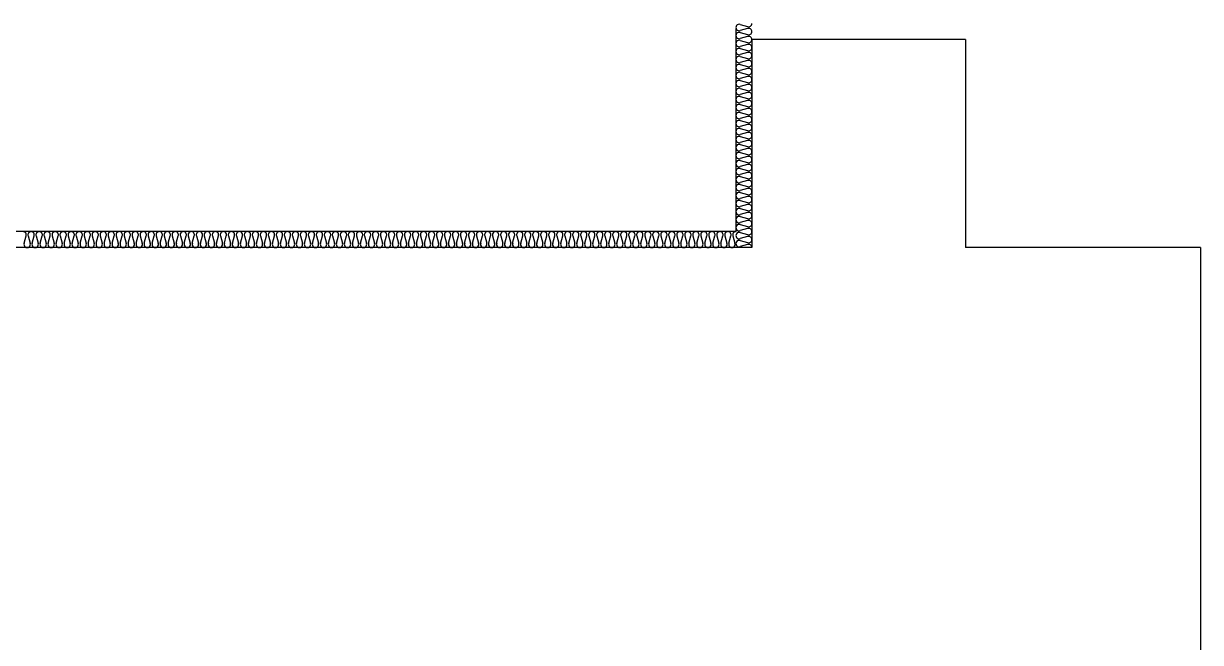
# Model space of a CAD drawing. Header units: millimetres. Extents: x 836 to 24182, y 1037 to 15910.
# Drawn here: x 22516 to 24169, y 10480 to 11350 of the extents above; entities that cross this region are included whole.
import ezdxf

# ---------------------------------------------------------------- set-up
doc = ezdxf.new("R2010")
doc.units = ezdxf.units.MM
doc.layers.add('주동원본-1$0$A_INS', color=8, linetype='Continuous')
doc.layers.add('주동원본-1$0$AS_CON', color=10, linetype='Continuous')

msp = doc.modelspace()

# ---------------------------------------------------------------- linework, layer by layer
at = {"layer": '주동원본-1$0$A_INS', "ltscale": 0.5}
for p, q in [((23516.3, 11342.5), (23516.3, 11057.5)), ((23516.3, 11057.5), (21738.8, 11057.5))]:
    msp.add_line(p, q, dxfattribs=at)
at = {"layer": '주동원본-1$0$A_INS', "ltscale": 0.7}
for p, q in [((23522.4, 11348.6), (23532.7, 11345.8)), ((23532.7, 11343), (23522.4, 11340.2)), ((23522.4, 11337.3), (23532.7, 11334.5)), ((23532.7, 11331.7), (23522.4, 11328.9)), ((23522.4, 11326.1), (23532.7, 11323.3)), ((23532.7, 11320.5), (23522.4, 11317.7)), ((23522.4, 11314.8), (23532.7, 11312)), ((23532.7, 11309.2), (23522.4, 11306.4)), ((23522.4, 11303.6), (23532.7, 11300.8)), ((23532.7, 11298), (23522.4, 11295.2)), ((23522.4, 11292.3), (23532.7, 11289.5)), ((23532.7, 11286.7), (23522.4, 11283.9)), ((23522.4, 11281.1), (23532.7, 11278.3)), ((23532.7, 11275.5), (23522.4, 11272.7)), ((23522.4, 11269.8), (23532.7, 11267)), ((23532.7, 11264.2), (23522.4, 11261.4)), ((23522.4, 11258.6), (23532.7, 11255.8)), ((23532.7, 11253), (23522.4, 11250.2)), ((23522.4, 11247.3), (23532.7, 11244.5)), ((23532.7, 11241.7), (23522.4, 11238.9)), ((23522.4, 11236.1), (23532.7, 11233.3)), ((23532.7, 11230.5), (23522.4, 11227.7)), ((23522.4, 11224.8), (23532.7, 11222)), ((23532.7, 11219.2), (23522.4, 11216.4)), ((23522.4, 11213.6), (23532.7, 11210.8)), ((23532.7, 11208), (23522.4, 11205.2)), ((23522.4, 11202.3), (23532.7, 11199.5)), ((23532.7, 11196.7), (23522.4, 11193.9)), ((23522.4, 11191.1), (23532.7, 11188.3)), ((23532.7, 11185.5), (23522.4, 11182.7)), ((23522.4, 11179.8), (23532.7, 11177)), ((23532.7, 11174.2), (23522.4, 11171.4)), ((23522.4, 11168.6), (23532.7, 11165.8)), ((23532.7, 11163), (23522.4, 11160.2)), ((23522.4, 11157.3), (23532.7, 11154.5)), ((23532.7, 11151.7), (23522.4, 11148.9)), ((23522.4, 11146.1), (23532.7, 11143.3)), ((23532.7, 11140.5), (23522.4, 11137.7)), ((23522.4, 11134.8), (23532.7, 11132)), ((23532.7, 11129.2), (23522.4, 11126.4)), ((23522.4, 11123.6), (23532.7, 11120.8)), ((23532.7, 11118), (23522.4, 11115.2)), ((23522.4, 11112.3), (23532.7, 11109.5)), ((23532.7, 11106.7), (23522.4, 11103.9)), ((23522.4, 11101.1), (23532.7, 11098.3)), ((23532.7, 11095.5), (23522.4, 11092.7)), ((23522.4, 11089.8), (23532.7, 11087)), ((23532.7, 11084.2), (23522.4, 11081.4)), ((23522.4, 11078.6), (23532.7, 11075.8)), ((23532.7, 11073), (23522.4, 11070.2)), ((23522.4, 11067.3), (23532.7, 11064.5)), ((23532.7, 11061.7), (23522.4, 11058.9)), ((22516.5, 11041.1), (22519.3, 11051.4)), ((22522.1, 11051.4), (22524.9, 11041.1)), ((22527.7, 11041.1), (22530.5, 11051.4)), ((22533.4, 11051.4), (22536.2, 11041.1)), ((22539, 11041.1), (22541.8, 11051.4)), ((22544.6, 11051.4), (22547.4, 11041.1)), ((22550.2, 11041.1), (22553, 11051.4)), ((22555.9, 11051.4), (22558.7, 11041.1)), ((22561.5, 11041.1), (22564.3, 11051.4)), ((22567.1, 11051.4), (22569.9, 11041.1)), ((22572.7, 11041.1), (22575.5, 11051.4)), ((22578.4, 11051.4), (22581.2, 11041.1)), ((22584, 11041.1), (22586.8, 11051.4)), ((22589.6, 11051.4), (22592.4, 11041.1)), ((22595.2, 11041.1), (22598, 11051.4)), ((22600.9, 11051.4), (22603.7, 11041.1)), ((22606.5, 11041.1), (22609.3, 11051.4)), ((22612.1, 11051.4), (22614.9, 11041.1)), ((22617.7, 11041.1), (22620.5, 11051.4)), ((22623.4, 11051.4), (22626.2, 11041.1)), ((22629, 11041.1), (22631.8, 11051.4)), ((22634.6, 11051.4), (22637.4, 11041.1)), ((22640.2, 11041.1), (22643, 11051.4)), ((22645.9, 11051.4), (22648.7, 11041.1)), ((22651.5, 11041.1), (22654.3, 11051.4)), ((22657.1, 11051.4), (22659.9, 11041.1)), ((22662.7, 11041.1), (22665.5, 11051.4)), ((22668.4, 11051.4), (22671.2, 11041.1)), ((22674, 11041.1), (22676.8, 11051.4)), ((22679.6, 11051.4), (22682.4, 11041.1)), ((22685.2, 11041.1), (22688, 11051.4)), ((22690.9, 11051.4), (22693.7, 11041.1)), ((22696.5, 11041.1), (22699.3, 11051.4)), ((22702.1, 11051.4), (22704.9, 11041.1)), ((22707.7, 11041.1), (22710.5, 11051.4)), ((22713.4, 11051.4), (22716.2, 11041.1)), ((22719, 11041.1), (22721.8, 11051.4)), ((22724.6, 11051.4), (22727.4, 11041.1)), ((22730.2, 11041.1), (22733, 11051.4)), ((22735.9, 11051.4), (22738.7, 11041.1)), ((22741.5, 11041.1), (22744.3, 11051.4)), ((22747.1, 11051.4), (22749.9, 11041.1)), ((22752.7, 11041.1), (22755.5, 11051.4)), ((22758.4, 11051.4), (22761.2, 11041.1)), ((22764, 11041.1), (22766.8, 11051.4)), ((22769.6, 11051.4), (22772.4, 11041.1)), ((22775.2, 11041.1), (22778, 11051.4)), ((22780.9, 11051.4), (22783.7, 11041.1)), ((22786.5, 11041.1), (22789.3, 11051.4)), ((22792.1, 11051.4), (22794.9, 11041.1)), ((22797.7, 11041.1), (22800.5, 11051.4)), ((22803.4, 11051.4), (22806.2, 11041.1)), ((22809, 11041.1), (22811.8, 11051.4)), ((22814.6, 11051.4), (22817.4, 11041.1)), ((22820.2, 11041.1), (22823, 11051.4)), ((22825.9, 11051.4), (22828.7, 11041.1)), ((22831.5, 11041.1), (22834.3, 11051.4)), ((22837.1, 11051.4), (22839.9, 11041.1)), ((22842.7, 11041.1), (22845.5, 11051.4)), ((22848.4, 11051.4), (22851.2, 11041.1)), ((22854, 11041.1), (22856.8, 11051.4)), ((22859.6, 11051.4), (22862.4, 11041.1)), ((22865.2, 11041.1), (22868, 11051.4)), ((22870.9, 11051.4), (22873.7, 11041.1)), ((22876.5, 11041.1), (22879.3, 11051.4)), ((22882.1, 11051.4), (22884.9, 11041.1)), ((22887.7, 11041.1), (22890.5, 11051.4)), ((22893.4, 11051.4), (22896.2, 11041.1)), ((22899, 11041.1), (22901.8, 11051.4)), ((22904.6, 11051.4), (22907.4, 11041.1)), ((22910.2, 11041.1), (22913, 11051.4)), ((22915.9, 11051.4), (22918.7, 11041.1)), ((22921.5, 11041.1), (22924.3, 11051.4)), ((22927.1, 11051.4), (22929.9, 11041.1)), ((22932.7, 11041.1), (22935.5, 11051.4)), ((22938.4, 11051.4), (22941.2, 11041.1)), ((22944, 11041.1), (22946.8, 11051.4)), ((22949.6, 11051.4), (22952.4, 11041.1)), ((22955.2, 11041.1), (22958, 11051.4)), ((22960.9, 11051.4), (22963.7, 11041.1)), ((22966.5, 11041.1), (22969.3, 11051.4)), ((22972.1, 11051.4), (22974.9, 11041.1)), ((22977.7, 11041.1), (22980.5, 11051.4)), ((22983.4, 11051.4), (22986.2, 11041.1)), ((22989, 11041.1), (22991.8, 11051.4)), ((22994.6, 11051.4), (22997.4, 11041.1)), ((23000.2, 11041.1), (23003, 11051.4)), ((23005.9, 11051.4), (23008.7, 11041.1)), ((23011.5, 11041.1), (23014.3, 11051.4)), ((23017.1, 11051.4), (23019.9, 11041.1)), ((23022.7, 11041.1), (23025.5, 11051.4)), ((23028.4, 11051.4), (23031.2, 11041.1)), ((23034, 11041.1), (23036.8, 11051.4)), ((23039.6, 11051.4), (23042.4, 11041.1)), ((23045.2, 11041.1), (23048, 11051.4)), ((23050.9, 11051.4), (23053.7, 11041.1)), ((23056.5, 11041.1), (23059.3, 11051.4)), ((23062.1, 11051.4), (23064.9, 11041.1)), ((23067.7, 11041.1), (23070.5, 11051.4)), ((23073.4, 11051.4), (23076.2, 11041.1)), ((23079, 11041.1), (23081.8, 11051.4)), ((23084.6, 11051.4), (23087.4, 11041.1)), ((23090.2, 11041.1), (23093, 11051.4)), ((23095.9, 11051.4), (23098.7, 11041.1)), ((23101.5, 11041.1), (23104.3, 11051.4)), ((23107.1, 11051.4), (23109.9, 11041.1)), ((23112.7, 11041.1), (23115.5, 11051.4)), ((23118.4, 11051.4), (23121.2, 11041.1)), ((23124, 11041.1), (23126.8, 11051.4)), ((23129.6, 11051.4), (23132.4, 11041.1)), ((23135.2, 11041.1), (23138, 11051.4)), ((23140.9, 11051.4), (23143.7, 11041.1)), ((23146.5, 11041.1), (23149.3, 11051.4)), ((23152.1, 11051.4), (23154.9, 11041.1)), ((23157.7, 11041.1), (23160.5, 11051.4)), ((23163.4, 11051.4), (23166.2, 11041.1)), ((23169, 11041.1), (23171.8, 11051.4)), ((23174.6, 11051.4), (23177.4, 11041.1)), ((23180.2, 11041.1), (23183, 11051.4)), ((23185.9, 11051.4), (23188.7, 11041.1)), ((23191.5, 11041.1), (23194.3, 11051.4)), ((23197.1, 11051.4), (23199.9, 11041.1)), ((23202.7, 11041.1), (23205.5, 11051.4)), ((23208.4, 11051.4), (23211.2, 11041.1)), ((23214, 11041.1), (23216.8, 11051.4)), ((23219.6, 11051.4), (23222.4, 11041.1)), ((23225.2, 11041.1), (23228, 11051.4)), ((23230.9, 11051.4), (23233.7, 11041.1)), ((23236.5, 11041.1), (23239.3, 11051.4)), ((23242.1, 11051.4), (23244.9, 11041.1)), ((23247.7, 11041.1), (23250.5, 11051.4)), ((23253.4, 11051.4), (23256.2, 11041.1)), ((23259, 11041.1), (23261.8, 11051.4)), ((23264.6, 11051.4), (23267.4, 11041.1)), ((23270.2, 11041.1), (23273, 11051.4)), ((23275.9, 11051.4), (23278.7, 11041.1)), ((23281.5, 11041.1), (23284.3, 11051.4)), ((23287.1, 11051.4), (23289.9, 11041.1)), ((23292.7, 11041.1), (23295.5, 11051.4)), ((23298.4, 11051.4), (23301.2, 11041.1)), ((23304, 11041.1), (23306.8, 11051.4)), ((23309.6, 11051.4), (23312.4, 11041.1)), ((23315.2, 11041.1), (23318, 11051.4)), ((23320.9, 11051.4), (23323.7, 11041.1)), ((23326.5, 11041.1), (23329.3, 11051.4)), ((23332.1, 11051.4), (23334.9, 11041.1)), ((23337.7, 11041.1), (23340.5, 11051.4)), ((23343.4, 11051.4), (23346.2, 11041.1)), ((23349, 11041.1), (23351.8, 11051.4)), ((23354.6, 11051.4), (23357.4, 11041.1)), ((23360.2, 11041.1), (23363, 11051.4)), ((23365.9, 11051.4), (23368.7, 11041.1)), ((23371.5, 11041.1), (23374.3, 11051.4)), ((23377.1, 11051.4), (23379.9, 11041.1)), ((23382.7, 11041.1), (23385.5, 11051.4)), ((23388.4, 11051.4), (23391.2, 11041.1)), ((23394, 11041.1), (23396.8, 11051.4)), ((23399.6, 11051.4), (23402.4, 11041.1)), ((23405.2, 11041.1), (23408, 11051.4)), ((23410.9, 11051.4), (23413.7, 11041.1)), ((23416.5, 11041.1), (23419.3, 11051.4)), ((23422.1, 11051.4), (23424.9, 11041.1)), ((23427.7, 11041.1), (23430.5, 11051.4)), ((23433.4, 11051.4), (23436.2, 11041.1)), ((23439, 11041.1), (23441.8, 11051.4)), ((23444.6, 11051.4), (23447.4, 11041.1)), ((23450.2, 11041.1), (23453, 11051.4)), ((23455.9, 11051.4), (23458.7, 11041.1)), ((23461.5, 11041.1), (23464.3, 11051.4)), ((23467.1, 11051.4), (23469.9, 11041.1)), ((23472.7, 11041.1), (23475.5, 11051.4)), ((23478.4, 11051.4), (23481.2, 11041.1)), ((23484, 11041.1), (23486.8, 11051.4)), ((23489.6, 11051.4), (23492.4, 11041.1)), ((23495.2, 11041.1), (23498, 11051.4)), ((23500.9, 11051.4), (23503.7, 11041.1)), ((23506.5, 11041.1), (23509.3, 11051.4)), ((23512.1, 11051.4), (23514.9, 11041.1)), ((23522.4, 11056.1), (23532.7, 11053.3)), ((23532.7, 11050.5), (23522.4, 11047.7)), ((23522.4, 11044.8), (23532.7, 11042)), ((23532.7, 11039.2), (23522.4, 11036.4))]:
    msp.add_line(p, q, dxfattribs=at)
for centre, start, end in [((23520.8, 11344.4), 69.2142, 290.7858), ((23534.3, 11350), 249.2211, 359.9931), ((23534.3, 11338.7), 0.0069, 110.7789), ((23520.8, 11333.1), 69.2142, 290.7858), ((23520.8, 11321.9), 69.2142, 290.7858), ((23534.3, 11338.7), 249.2211, 359.9931), ((23534.3, 11327.5), 0.0069, 110.7789), ((23534.3, 11327.5), 249.2211, 359.9931), ((23520.8, 11310.6), 69.2142, 290.7858), ((23534.3, 11316.2), 0.0069, 110.7789), ((23534.3, 11316.2), 249.2211, 359.9931), ((23534.3, 11305), 0.0069, 110.7789), ((23520.8, 11299.4), 69.2142, 290.7858), ((23520.8, 11288.1), 69.2142, 290.7858), ((23534.3, 11305), 249.2211, 359.9931), ((23534.3, 11293.7), 0.0069, 110.7789), ((23534.3, 11293.7), 249.2211, 359.9931), ((23520.8, 11276.9), 69.2142, 290.7858), ((23534.3, 11282.5), 0.0069, 110.7789), ((23534.3, 11282.5), 249.2211, 359.9931), ((23534.3, 11271.2), 0.0069, 110.7789), ((23520.8, 11265.6), 69.2142, 290.7858), ((23520.8, 11254.4), 69.2142, 290.7858), ((23534.3, 11271.2), 249.2211, 359.9931), ((23534.3, 11260), 0.0069, 110.7789), ((23534.3, 11260), 249.2211, 359.9931), ((23520.8, 11243.1), 69.2142, 290.7858), ((23534.3, 11248.7), 0.0069, 110.7789), ((23534.3, 11248.7), 249.2211, 359.9931), ((23534.3, 11237.5), 0.0069, 110.7789), ((23520.8, 11231.9), 69.2142, 290.7858), ((23534.3, 11237.5), 249.2211, 359.9931), ((23534.3, 11226.2), 0.0069, 110.7789), ((23534.3, 11226.2), 249.2211, 359.9931), ((23520.8, 11220.6), 69.2142, 290.7858), ((23520.8, 11209.4), 69.2142, 290.7858), ((23534.3, 11215), 0.0069, 110.7789), ((23534.3, 11215), 249.2211, 359.9931), ((23520.8, 11198.1), 69.2142, 290.7858), ((23534.3, 11203.7), 0.0069, 110.7789), ((23534.3, 11203.7), 249.2211, 359.9931), ((23534.3, 11192.5), 0.0069, 110.7789), ((23534.3, 11192.5), 249.2211, 359.9931), ((23520.8, 11186.9), 69.2142, 290.7858), ((23520.8, 11175.6), 69.2142, 290.7858), ((23534.3, 11181.2), 0.0069, 110.7789), ((23534.3, 11181.2), 249.2211, 359.9931), ((23520.8, 11164.4), 69.2142, 290.7858), ((23534.3, 11170), 0.0069, 110.7789), ((23534.3, 11170), 249.2211, 359.9931), ((23534.3, 11158.7), 0.0069, 110.7789), ((23520.8, 11153.1), 69.2142, 290.7858), ((23520.8, 11141.9), 69.2142, 290.7858), ((23534.3, 11158.7), 249.2211, 359.9931), ((23534.3, 11147.5), 0.0069, 110.7789), ((23534.3, 11147.5), 249.2211, 359.9931), ((23520.8, 11130.6), 69.2142, 290.7858), ((23534.3, 11136.2), 0.0069, 110.7789), ((23534.3, 11136.2), 249.2211, 359.9931), ((23534.3, 11125), 0.0069, 110.7789), ((23520.8, 11119.4), 69.2142, 290.7858), ((23520.8, 11108.1), 69.2142, 290.7858), ((23534.3, 11125), 249.2211, 359.9931), ((23534.3, 11113.7), 0.0069, 110.7789), ((23534.3, 11113.7), 249.2211, 359.9931), ((23520.8, 11096.9), 69.2142, 290.7858), ((23534.3, 11102.5), 0.0069, 110.7789), ((23534.3, 11102.5), 249.2211, 359.9931), ((23534.3, 11091.2), 0.0069, 110.7789), ((23520.8, 11085.6), 69.2142, 290.7858), ((23520.8, 11074.4), 69.2142, 290.7858), ((23534.3, 11091.2), 249.2211, 359.9931), ((23534.3, 11080), 0.0069, 110.7789), ((23534.3, 11080), 249.2211, 359.9931), ((23520.8, 11063.1), 69.2142, 290.7858), ((23534.3, 11068.7), 0.0069, 110.7789), ((23534.3, 11068.7), 249.2211, 359.9931), ((23534.3, 11057.5), 0.0069, 110.7789), ((22515.1, 11053), 339.2211, 89.9931), ((22526.3, 11053), 90.0069, 200.7789), ((22526.3, 11053), 339.2211, 89.9931), ((22537.6, 11053), 90.0069, 200.7789), ((22537.6, 11053), 339.2211, 89.9931), ((22548.8, 11053), 90.0069, 200.7789), ((22548.8, 11053), 339.2211, 89.9931), ((22560.1, 11053), 90.0069, 200.7789), ((22560.1, 11053), 339.2211, 89.9931), ((22571.3, 11053), 90.0069, 200.7789), ((22571.3, 11053), 339.2211, 89.9931), ((22582.6, 11053), 90.0069, 200.7789), ((22582.6, 11053), 339.2211, 89.9931), ((22593.8, 11053), 90.0069, 200.7789), ((22593.8, 11053), 339.2211, 89.9931), ((22605.1, 11053), 90.0069, 200.7789), ((22605.1, 11053), 339.2211, 89.9931), ((22616.3, 11053), 90.0069, 200.7789), ((22616.3, 11053), 339.2211, 89.9931), ((22627.6, 11053), 90.0069, 200.7789), ((22627.6, 11053), 339.2211, 89.9931), ((22638.8, 11053), 90.0069, 200.7789), ((22638.8, 11053), 339.2211, 89.9931), ((22650.1, 11053), 90.0069, 200.7789), ((22650.1, 11053), 339.2211, 89.9931), ((22661.3, 11053), 90.0069, 200.7789), ((22661.3, 11053), 339.2211, 89.9931), ((22672.6, 11053), 90.0069, 200.7789), ((22672.6, 11053), 339.2211, 89.9931), ((22683.8, 11053), 90.0069, 200.7789), ((22683.8, 11053), 339.2211, 89.9931), ((22695.1, 11053), 90.0069, 200.7789), ((22695.1, 11053), 339.2211, 89.9931), ((22706.3, 11053), 90.0069, 200.7789), ((22706.3, 11053), 339.2211, 89.9931), ((22717.6, 11053), 90.0069, 200.7789), ((22717.6, 11053), 339.2211, 89.9931), ((22728.8, 11053), 90.0069, 200.7789), ((22728.8, 11053), 339.2211, 89.9931), ((22740.1, 11053), 90.0069, 200.7789), ((22740.1, 11053), 339.2211, 89.9931), ((22751.3, 11053), 90.0069, 200.7789), ((22751.3, 11053), 339.2211, 89.9931), ((22762.6, 11053), 90.0069, 200.7789), ((22762.6, 11053), 339.2211, 89.9931), ((22773.8, 11053), 90.0069, 200.7789), ((22773.8, 11053), 339.2211, 89.9931), ((22785.1, 11053), 90.0069, 200.7789), ((22785.1, 11053), 339.2211, 89.9931), ((22796.3, 11053), 90.0069, 200.7789), ((22796.3, 11053), 339.2211, 89.9931), ((22807.6, 11053), 90.0069, 200.7789), ((22807.6, 11053), 339.2211, 89.9931), ((22818.8, 11053), 90.0069, 200.7789), ((22818.8, 11053), 339.2211, 89.9931), ((22830.1, 11053), 90.0069, 200.7789), ((22830.1, 11053), 339.2211, 89.9931), ((22841.3, 11053), 90.0069, 200.7789), ((22841.3, 11053), 339.2211, 89.9931), ((22852.6, 11053), 90.0069, 200.7789), ((22852.6, 11053), 339.2211, 89.9931), ((22863.8, 11053), 90.0069, 200.7789), ((22863.8, 11053), 339.2211, 89.9931), ((22875.1, 11053), 90.0069, 200.7789), ((22875.1, 11053), 339.2211, 89.9931), ((22886.3, 11053), 90.0069, 200.7789), ((22886.3, 11053), 339.2211, 89.9931), ((22897.6, 11053), 90.0069, 200.7789), ((22897.6, 11053), 339.2211, 89.9931), ((22908.8, 11053), 90.0069, 200.7789), ((22908.8, 11053), 339.2211, 89.9931), ((22920.1, 11053), 90.0069, 200.7789), ((22920.1, 11053), 339.2211, 89.9931), ((22931.3, 11053), 90.0069, 200.7789), ((22931.3, 11053), 339.2211, 89.9931), ((22942.6, 11053), 90.0069, 200.7789), ((22942.6, 11053), 339.2211, 89.9931), ((22953.8, 11053), 90.0069, 200.7789), ((22953.8, 11053), 339.2211, 89.9931), ((22965.1, 11053), 90.0069, 200.7789), ((22965.1, 11053), 339.2211, 89.9931), ((22976.3, 11053), 90.0069, 200.7789), ((22976.3, 11053), 339.2211, 89.9931), ((22987.6, 11053), 90.0069, 200.7789), ((22987.6, 11053), 339.2211, 89.9931), ((22998.8, 11053), 90.0069, 200.7789), ((22998.8, 11053), 339.2211, 89.9931), ((23010.1, 11053), 90.0069, 200.7789), ((23010.1, 11053), 339.2211, 89.9931), ((23021.3, 11053), 90.0069, 200.7789), ((23021.3, 11053), 339.2211, 89.9931), ((23032.6, 11053), 90.0069, 200.7789), ((23032.6, 11053), 339.2211, 89.9931), ((23043.8, 11053), 90.0069, 200.7789), ((23043.8, 11053), 339.2211, 89.9931), ((23055.1, 11053), 90.0069, 200.7789), ((23055.1, 11053), 339.2211, 89.9931), ((23066.3, 11053), 90.0069, 200.7789), ((23066.3, 11053), 339.2211, 89.9931), ((23077.6, 11053), 90.0069, 200.7789), ((23077.6, 11053), 339.2211, 89.9931), ((23088.8, 11053), 90.0069, 200.7789), ((23088.8, 11053), 339.2211, 89.9931), ((23100.1, 11053), 90.0069, 200.7789), ((23100.1, 11053), 339.2211, 89.9931), ((23111.3, 11053), 90.0069, 200.7789), ((23111.3, 11053), 339.2211, 89.9931), ((23122.6, 11053), 90.0069, 200.7789), ((23122.6, 11053), 339.2211, 89.9931), ((23133.8, 11053), 90.0069, 200.7789), ((23133.8, 11053), 339.2211, 89.9931), ((23145.1, 11053), 90.0069, 200.7789), ((23145.1, 11053), 339.2211, 89.9931), ((23156.3, 11053), 90.0069, 200.7789), ((23156.3, 11053), 339.2211, 89.9931), ((23167.6, 11053), 90.0069, 200.7789), ((23167.6, 11053), 339.2211, 89.9931), ((23178.8, 11053), 90.0069, 200.7789), ((23178.8, 11053), 339.2211, 89.9931), ((23190.1, 11053), 90.0069, 200.7789), ((23190.1, 11053), 339.2211, 89.9931), ((23201.3, 11053), 90.0069, 200.7789), ((23201.3, 11053), 339.2211, 89.9931), ((23212.6, 11053), 90.0069, 200.7789), ((23212.6, 11053), 339.2211, 89.9931), ((23223.8, 11053), 90.0069, 200.7789), ((23223.8, 11053), 339.2211, 89.9931), ((23235.1, 11053), 90.0069, 200.7789), ((23235.1, 11053), 339.2211, 89.9931), ((23246.3, 11053), 90.0069, 200.7789), ((23246.3, 11053), 339.2211, 89.9931), ((23257.6, 11053), 90.0069, 200.7789), ((23257.6, 11053), 339.2211, 89.9931), ((23268.8, 11053), 90.0069, 200.7789), ((23268.8, 11053), 339.2211, 89.9931), ((23280.1, 11053), 90.0069, 200.7789), ((23280.1, 11053), 339.2211, 89.9931), ((23291.3, 11053), 90.0069, 200.7789), ((23291.3, 11053), 339.2211, 89.9931), ((23302.6, 11053), 90.0069, 200.7789), ((23302.6, 11053), 339.2211, 89.9931), ((23313.8, 11053), 90.0069, 200.7789), ((23313.8, 11053), 339.2211, 89.9931), ((23325.1, 11053), 90.0069, 200.7789), ((23325.1, 11053), 339.2211, 89.9931), ((23336.3, 11053), 90.0069, 200.7789), ((23336.3, 11053), 339.2211, 89.9931), ((23347.6, 11053), 90.0069, 200.7789), ((23347.6, 11053), 339.2211, 89.9931), ((23358.8, 11053), 90.0069, 200.7789), ((23358.8, 11053), 339.2211, 89.9931), ((23370.1, 11053), 90.0069, 200.7789), ((23370.1, 11053), 339.2211, 89.9931), ((23381.3, 11053), 90.0069, 200.7789), ((23381.3, 11053), 339.2211, 89.9931), ((23392.6, 11053), 90.0069, 200.7789), ((23392.6, 11053), 339.2211, 89.9931), ((23403.8, 11053), 90.0069, 200.7789), ((23403.8, 11053), 339.2211, 89.9931), ((23415.1, 11053), 90.0069, 200.7789), ((23415.1, 11053), 339.2211, 89.9931), ((23426.3, 11053), 90.0069, 200.7789), ((23426.3, 11053), 339.2211, 89.9931), ((23437.6, 11053), 90.0069, 200.7789), ((23437.6, 11053), 339.2211, 89.9931), ((23448.8, 11053), 90.0069, 200.7789), ((23448.8, 11053), 339.2211, 89.9931), ((23460.1, 11053), 90.0069, 200.7789), ((23460.1, 11053), 339.2211, 89.9931), ((23471.3, 11053), 90.0069, 200.7789), ((23471.3, 11053), 339.2211, 89.9931), ((23482.6, 11053), 90.0069, 200.7789), ((23482.6, 11053), 339.2211, 89.9931), ((23493.8, 11053), 90.0069, 200.7789), ((23493.8, 11053), 339.2211, 89.9931), ((23505.1, 11053), 90.0069, 200.7789), ((23505.1, 11053), 339.2211, 89.9931), ((23516.3, 11053), 90.0069, 200.7789), ((23520.8, 11051.9), 69.2142, 290.7858), ((23520.8, 11040.6), 69.2142, 290.7858), ((23534.3, 11057.5), 249.2211, 359.9931), ((23534.3, 11046.2), 0.0069, 110.7789), ((23534.3, 11046.2), 249.2211, 359.9931), ((22520.7, 11039.5), 159.2142, 20.7858), ((22532, 11039.5), 159.2142, 20.7858), ((22543.2, 11039.5), 159.2142, 20.7858), ((22554.5, 11039.5), 159.2142, 20.7858), ((22565.7, 11039.5), 159.2142, 20.7858), ((22577, 11039.5), 159.2142, 20.7858), ((22588.2, 11039.5), 159.2142, 20.7858), ((22599.5, 11039.5), 159.2142, 20.7858), ((22610.7, 11039.5), 159.2142, 20.7858), ((22622, 11039.5), 159.2142, 20.7858), ((22633.2, 11039.5), 159.2142, 20.7858), ((22644.5, 11039.5), 159.2142, 20.7858), ((22655.7, 11039.5), 159.2142, 20.7858), ((22667, 11039.5), 159.2142, 20.7858), ((22678.2, 11039.5), 159.2142, 20.7858), ((22689.5, 11039.5), 159.2142, 20.7858), ((22700.7, 11039.5), 159.2142, 20.7858), ((22712, 11039.5), 159.2142, 20.7858), ((22723.2, 11039.5), 159.2142, 20.7858), ((22734.5, 11039.5), 159.2142, 20.7858), ((22745.7, 11039.5), 159.2142, 20.7858), ((22757, 11039.5), 159.2142, 20.7858), ((22768.2, 11039.5), 159.2142, 20.7858), ((22779.5, 11039.5), 159.2142, 20.7858), ((22790.7, 11039.5), 159.2142, 20.7858), ((22802, 11039.5), 159.2142, 20.7858), ((22813.2, 11039.5), 159.2142, 20.7858), ((22824.5, 11039.5), 159.2142, 20.7858), ((22835.7, 11039.5), 159.2142, 20.7858), ((22847, 11039.5), 159.2142, 20.7858), ((22858.2, 11039.5), 159.2142, 20.7858), ((22869.5, 11039.5), 159.2142, 20.7858), ((22880.7, 11039.5), 159.2142, 20.7858), ((22892, 11039.5), 159.2142, 20.7858), ((22903.2, 11039.5), 159.2142, 20.7858), ((22914.5, 11039.5), 159.2142, 20.7858), ((22925.7, 11039.5), 159.2142, 20.7858), ((22937, 11039.5), 159.2142, 20.7858), ((22948.2, 11039.5), 159.2142, 20.7858), ((22959.5, 11039.5), 159.2142, 20.7858), ((22970.7, 11039.5), 159.2142, 20.7858), ((22982, 11039.5), 159.2142, 20.7858), ((22993.2, 11039.5), 159.2142, 20.7858), ((23004.5, 11039.5), 159.2142, 20.7858), ((23015.7, 11039.5), 159.2142, 20.7858), ((23027, 11039.5), 159.2142, 20.7858), ((23038.2, 11039.5), 159.2142, 20.7858), ((23049.5, 11039.5), 159.2142, 20.7858), ((23060.7, 11039.5), 159.2142, 20.7858), ((23072, 11039.5), 159.2142, 20.7858), ((23083.2, 11039.5), 159.2142, 20.7858), ((23094.5, 11039.5), 159.2142, 20.7858), ((23105.7, 11039.5), 159.2142, 20.7858), ((23117, 11039.5), 159.2142, 20.7858), ((23128.2, 11039.5), 159.2142, 20.7858), ((23139.5, 11039.5), 159.2142, 20.7858), ((23150.7, 11039.5), 159.2142, 20.7858), ((23162, 11039.5), 159.2142, 20.7858), ((23173.2, 11039.5), 159.2142, 20.7858), ((23184.5, 11039.5), 159.2142, 20.7858), ((23195.7, 11039.5), 159.2142, 20.7858), ((23207, 11039.5), 159.2142, 20.7858), ((23218.2, 11039.5), 159.2142, 20.7858), ((23229.5, 11039.5), 159.2142, 20.7858), ((23240.7, 11039.5), 159.2142, 20.7858), ((23252, 11039.5), 159.2142, 20.7858), ((23263.2, 11039.5), 159.2142, 20.7858), ((23274.5, 11039.5), 159.2142, 20.7858), ((23285.7, 11039.5), 159.2142, 20.7858), ((23297, 11039.5), 159.2142, 20.7858), ((23308.2, 11039.5), 159.2142, 20.7858), ((23319.5, 11039.5), 159.2142, 20.7858), ((23330.7, 11039.5), 159.2142, 20.7858), ((23342, 11039.5), 159.2142, 20.7858), ((23353.2, 11039.5), 159.2142, 20.7858), ((23364.5, 11039.5), 159.2142, 20.7858), ((23375.7, 11039.5), 159.2142, 20.7858), ((23387, 11039.5), 159.2142, 20.7858), ((23398.2, 11039.5), 159.2142, 20.7858), ((23409.5, 11039.5), 159.2142, 20.7858), ((23420.7, 11039.5), 159.2142, 20.7858), ((23432, 11039.5), 159.2142, 20.7858), ((23443.2, 11039.5), 159.2142, 20.7858), ((23454.5, 11039.5), 159.2142, 20.7858), ((23465.7, 11039.5), 159.2142, 20.7858), ((23477, 11039.5), 159.2142, 20.7858), ((23488.2, 11039.5), 159.2142, 20.7858), ((23499.5, 11039.5), 159.2142, 20.7858), ((23510.7, 11039.5), 159.2142, 20.7858), ((23534.3, 11035), 0.0069, 110.7789)]:
    msp.add_arc(centre, 4.5, start, end, dxfattribs=at)
at = {"layer": '주동원본-1$0$AS_CON', "ltscale": 0.5}
for p, q in [((23838.8, 11327.5), (23538.8, 11327.5)), ((23538.8, 11327.5), (23538.8, 11035)), ((23838.8, 11327.5), (23838.8, 11035)), ((23538.8, 11035), (21738.8, 11035)), ((24168.8, 11035), (23838.8, 11035)), ((24168.8, 11035), (24168.8, 8830))]:
    msp.add_line(p, q, dxfattribs=at)

doc.saveas('drawing.dxf')
